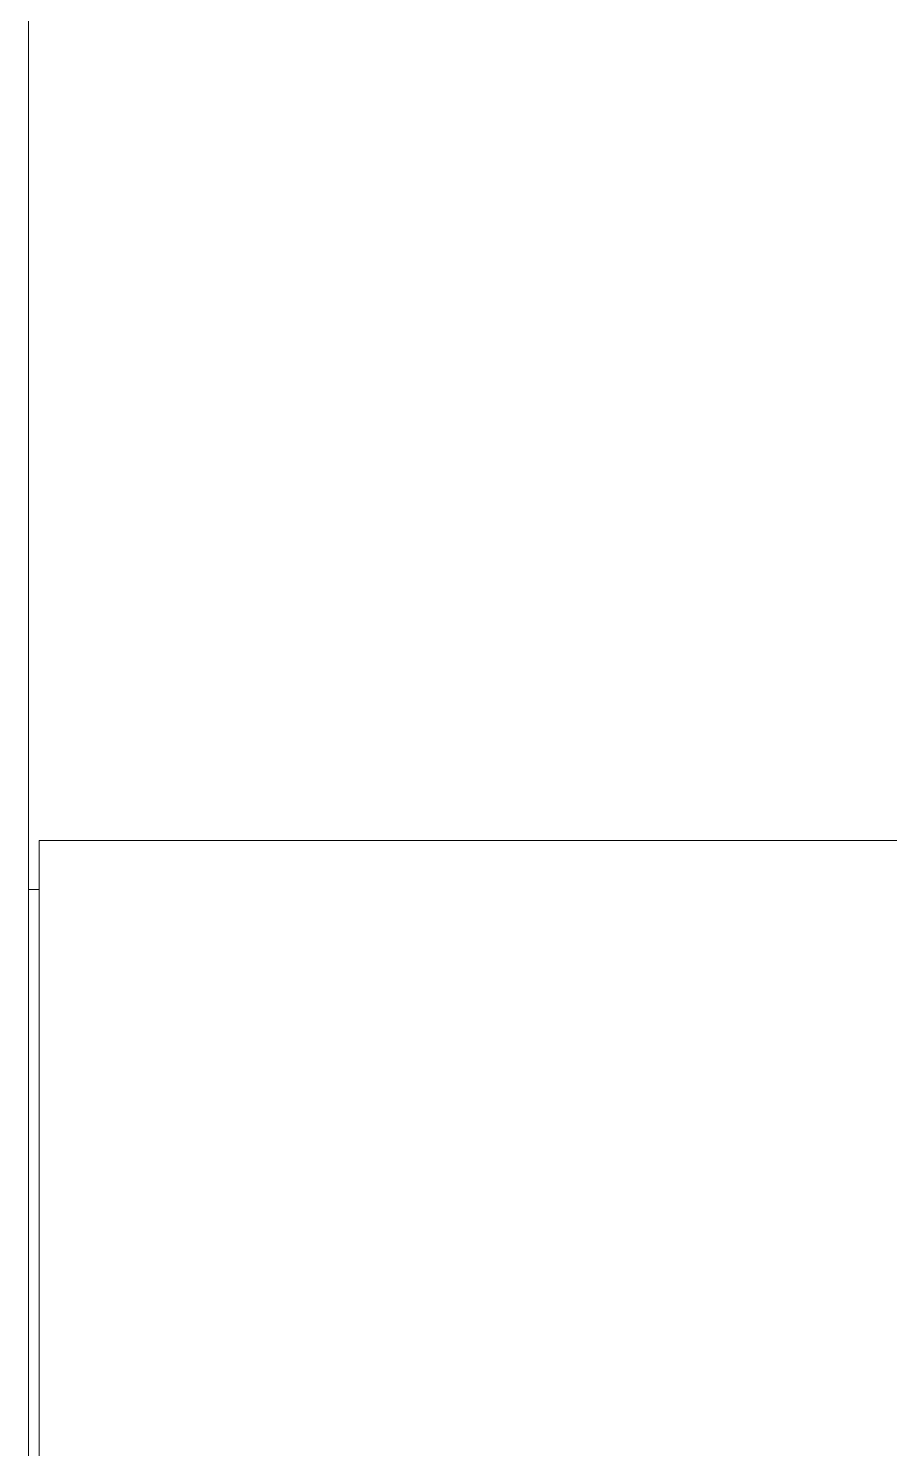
# Model space of a CAD drawing. Header units: millimetres. Extents: x 206 to 837, y 40 to 323.
# Drawn here: x 691.28403 to 691.30874, y 258.95517 to 258.99592 of the extents above; entities that cross this region are included whole.
import ezdxf

# ---------------------------------------------------------------- set-up
doc = ezdxf.new("R2010")
doc.units = ezdxf.units.MM
doc.layers.add('I-ARQ', color=8, linetype='Continuous', lineweight=0)

msp = doc.modelspace()

# ---------------------------------------------------------------- linework, layer by layer
at = {"layer": 'I-ARQ'}
msp.add_line((691.284035, 258.242428), (691.284035, 259.602428), dxfattribs=at)
at = {"layer": 'I-ARQ', "lineweight": 5}
for points in [[(691.284347, 258.972615), (691.284347, 258.972615), (691.284347, 258.934711), (691.284347, 258.934711)], [(691.318059, 258.972615), (691.318059, 258.972615), (691.284347, 258.972615), (691.284347, 258.972615)], [(691.284035, 258.971212), (691.284035, 258.971212), (691.284347, 258.971212), (691.284347, 258.971212)], [(691.284035, 258.971212), (691.284035, 258.971212), (691.284035, 258.952428), (691.284035, 258.952428)]]:
    msp.add_open_spline(points, degree=3, dxfattribs=at)
msp.add_open_spline([(691.284035, 258.959903), (691.284035, 258.959905), (691.284035, 258.959904), (691.284035, 258.959904), (691.284035, 258.959904), (691.284035, 258.959904), (691.284035, 258.959904), (691.284035, 258.959904), (691.284035, 258.959904), (691.284035, 258.959904), (691.284035, 258.959904), (691.284035, 258.959904), (691.284035, 258.959904), (691.284035, 258.959904), (691.284035, 258.959904), (691.284035, 258.959904), (691.284035, 258.959904), (691.284035, 258.959904), (691.284035, 258.959904), (691.284035, 258.959904), (691.284035, 258.959904), (691.284035, 258.959904), (691.284035, 258.959904), (691.284035, 258.959904), (691.284035, 258.959904), (691.284035, 258.959904), (691.284035, 258.959903), (691.284035, 258.959903), (691.284035, 258.959903), (691.284035, 258.959903), (691.284035, 258.959903), (691.284035, 258.959903), (691.284035, 258.959903), (691.284035, 258.959903), (691.284035, 258.959903), (691.284035, 258.959903)], degree=3, knots=[0, 0, 0, 0, 0.111111, 0.111111, 0.111111, 0.166667, 0.222222, 0.222222, 0.222222, 0.277778, 0.333333, 0.333333, 0.333333, 0.388889, 0.444444, 0.444444, 0.444444, 0.5, 0.555556, 0.555556, 0.555556, 0.611111, 0.666667, 0.666667, 0.666667, 0.722222, 0.777778, 0.777778, 0.777778, 0.833333, 0.888889, 0.888889, 0.888889, 0.944444, 1, 1, 1, 1], dxfattribs=at)

doc.saveas('drawing.dxf')
